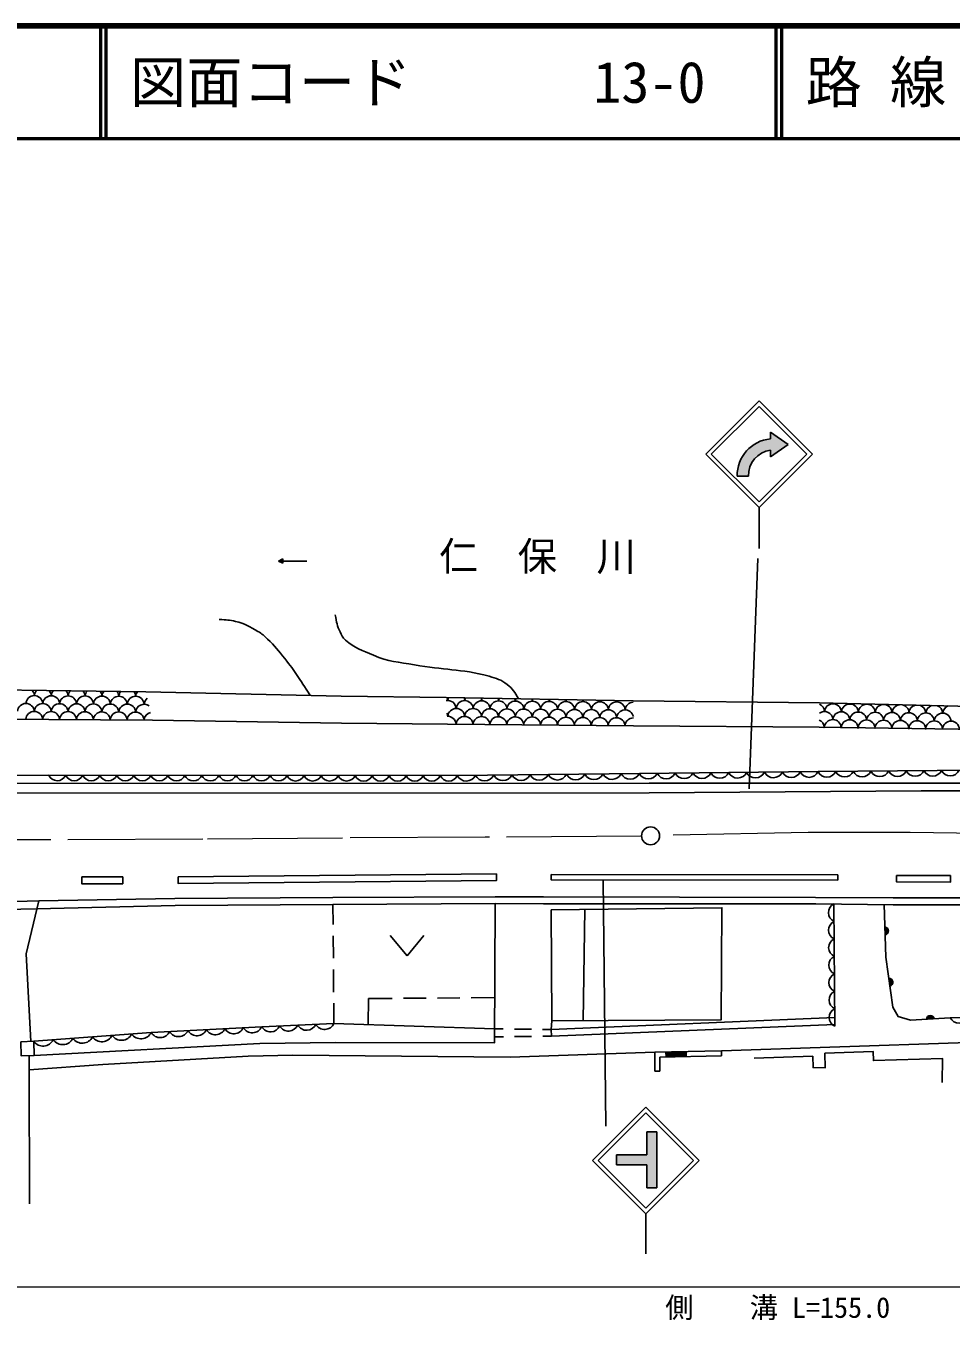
# Model space of a CAD drawing. Units: millimetres, scale not verified. Extents: x 40000 to 680000, y 20000 to 380000.
# Drawn here: x 111138 to 193303, y 265039 to 380000 of the extents above; entities that cross this region are included whole.
import ezdxf
from ezdxf.enums import TextEntityAlignment as Align

# ---------------------------------------------------------------- set-up
doc = ezdxf.new("R2010")
doc.units = ezdxf.units.MM
doc.header["$LTSCALE"] = 1000
doc.linetypes.add('CHAIN', pattern=[18.5, 12, -1.5, 3.5, -1.5])
for name, color, linetype, lineweight in [('M-BGD', 7, 'Continuous', 25), ('M-BMK', 2, 'CHAIN', 13), ('M-BMK-HTXT', 7, 'Continuous', 13), ('M-BMK-SRVR', 3, 'Continuous', 25), ('M-STR-HTXT', 7, 'Continuous', 13), ('M-STR-STRC', 7, 'Continuous', 25), ('M-TTL', 2, 'Continuous', 140), ('M-TTL-LINE', 7, 'Continuous', 50)]:
    doc.layers.add(name, color=color, linetype=linetype, lineweight=lineweight)
doc.layers.add('M-TTL-TXT', color=7, linetype='Continuous')
doc.styles.add('ＭＳ ゴシック', font='')
doc.styles.get('ＭＳ ゴシック').set_extended_font_data('MS Gothic')

msp = doc.modelspace()

# ---------------------------------------------------------------- hatches: boundary and pattern name
at = {"layer": 'M-STR-STRC'}
for points in [[(174309, 340004, -0.39588), (177265, 343315), (177265, 343898), (178829, 342812), (177265, 341726), (177265, 342309, 0.38773), (175309, 340004)], [(163577, 278829), (163577, 279729), (166270, 279729), (166270, 281762), (167170, 281762), (167170, 276796), (166270, 276796), (166270, 278829)]]:
    msp.add_hatch(color=256, dxfattribs=at).paths.add_polyline_path(points)

# ---------------------------------------------------------------- linework, layer by layer
at = {"layer": 'M-BGD'}
for p, q in [((133583, 332465), (133958, 332653)), ((136083, 332465), (133583, 332465)), ((133958, 332278), (133583, 332465)), ((133958, 332653), (133958, 332278)), ((121785, 320834), (107449, 321047)), ((139127, 320453), (121785, 320834)), ((107371, 318437), (122379, 318340)), ((87022, 313183), (113163, 313451)), ((138418, 300180), (138404, 301964)), ((160773, 301531), (160637, 291627)), ((182901, 302001), (182977, 291141)), ((138442, 297180), (138426, 299180)), ((143491, 299198), (144991, 297398)), ((144991, 297398), (146491, 299198)), ((138466, 294180), (138450, 296180)), ((138489, 291395), (138475, 293180)), ((141547, 291293), (141576, 293602)), ((141576, 293602), (143678, 293618)), ((144678, 293625), (146678, 293640)), ((147678, 293647), (149678, 293662)), ((150678, 293669), (152780, 293684)), ((193226, 291900), (218396, 292700)), ((152768, 290915), (138489, 291395)), ((153530, 290907), (152768, 290915)), ((156030, 290878), (154530, 290895)), ((157792, 290858), (157030, 290867)), ((157792, 290858), (157837, 291609)), ((152765, 290202), (153542, 290211)), ((154542, 290221), (156042, 290237)), ((157042, 290248), (157820, 290256)), ((166982, 288846), (172913, 288960)), ((166996, 287150), (166982, 288846)), ((167976, 288865), (167985, 288415)), ((167978, 288775), (169777, 288810)), ((167979, 288685), (169779, 288720)), ((167981, 288595), (169781, 288630)), ((169784, 288450), (169776, 288900)), ((172913, 288960), (172922, 288510)), ((167436, 288405), (172922, 288510)), ((167446, 287154), (167436, 288405)), ((167983, 288505), (169783, 288540)), ((166996, 287150), (167446, 287154))]:
    msp.add_line(p, q, dxfattribs=at)
for points in [[(165066, 320059), (148463, 320340), (139127, 320453)], [(200013, 319411), (181610, 319879), (165066, 320059)], [(122379, 318340), (139172, 318058), (148575, 317977)], [(148575, 317977), (165095, 317835), (181592, 317697)], [(181592, 317697), (200083, 317452), (214291, 317260)], [(113163, 313451), (149449, 313410), (165621, 313597), (181490, 313759), (195582, 313898), (202142, 313737), (212325, 313144), (222181, 312486)], [(108591, 312712), (166500, 312741), (190632, 312731), (198814, 312731), (208054, 312273), (216411, 311765), (222143, 311265), (230783, 310190), (238386, 308686), (247869, 306496), (261734, 302812)], [(108610, 311856), (166500, 311866), (190632, 312048), (198797, 312048), (208048, 311666), (216386, 311180), (222110, 310703), (230715, 309629), (238337, 308105), (247782, 305998), (261610, 302317)], [(247186, 296380), (238976, 298402), (228853, 300292), (224462, 300916), (221581, 301219), (218698, 301447), (209649, 301980), (201899, 302373), (194412, 302545), (188167, 302551), (181249, 302576), (157108, 302627), (152816, 302650), (138400, 302582), (124373, 302483), (112302, 302286), (100919, 301957)], [(246895, 295920), (238849, 297797), (228753, 299682), (224386, 300303), (221525, 300603), (218653, 300831), (209619, 301427), (201879, 301755), (194405, 301926), (188162, 301933), (181277, 302022), (157106, 302009), (152815, 302032), (138404, 301964), (124383, 301865), (112078, 301570), (100934, 301329)], [(111579, 289802), (111170, 297587), (112302, 302286)], [(111879, 288555), (131904, 289597), (138642, 289709), (152763, 289679), (152815, 302032)], [(193226, 291900), (189698, 291695), (188590, 291996), (188139, 292844), (187507, 297274), (187357, 301944)], [(111832, 289812), (122272, 290588), (132077, 291101), (138489, 291395)], [(182971, 291909), (157792, 290858), (157820, 290256), (182976, 291286)], [(218658, 290411), (193923, 289681), (172913, 288960)], [(166982, 288846), (154137, 288389), (134832, 288580), (130873, 288478), (117957, 287746), (111419, 287265)], [(175806, 288308), (181020, 288481), (181048, 287469), (182115, 287442), (182096, 288745), (186371, 288914), (186398, 288094), (192527, 288280), (192514, 286138)], [(111458, 275355), (111419, 287265), (111418, 288538)]]:
    msp.add_lwpolyline(points, dxfattribs=at)
for points in [[(124653, 304424), (152920, 304674), (152925, 304085), (124658, 303835)], [(116104, 304400), (119733, 304405), (119734, 303797), (116105, 303793)], [(157795, 304611), (183233, 304589), (183232, 304123), (157794, 304144)], [(188464, 304547), (193248, 304524), (193245, 303938), (188461, 303961)], [(157793, 301497), (172952, 301671), (172873, 291707), (157837, 291609)], [(110684, 289769), (111832, 289812), (111879, 288555), (110730, 288513)]]:
    msp.add_lwpolyline(points, close=True, dxfattribs=at)
for centre, radius, start, end in [((111143, 320461), 752, 3.57879, 44.15034), ((112643, 320451), 752, 135.48916, 175.67905), ((112643, 320451), 752, 3.57879, 42.80164), ((114143, 320441), 752, 136.80822, 175.67905), ((114143, 320441), 752, 3.57879, 41.48258), ((115643, 320432), 752, 138.10017, 175.67905), ((115643, 320432), 752, 3.57879, 40.19063), ((117143, 320422), 752, 139.36723, 175.67905), ((117143, 320422), 752, 3.57879, 38.92357), ((118643, 320412), 752, 140.61138, 175.67905), ((118643, 320412), 752, 3.57879, 37.67942), ((120143, 320402), 752, 141.83437, 175.67905), ((120143, 320402), 752, 3.57879, 36.45643), ((121643, 320393), 752, 143.03778, 175.67905), ((111134, 319061), 752, 3.57879, 175.67905), ((111888, 319756), 752, 3.57879, 175.67905), ((112634, 319051), 752, 3.57879, 175.67905), ((113388, 319746), 752, 3.57879, 175.67905), ((114134, 319041), 752, 3.57879, 175.67905), ((114888, 319736), 752, 3.57879, 175.67905), ((115634, 319032), 752, 3.57879, 175.67905), ((116388, 319727), 752, 3.57879, 175.67905), ((117134, 319022), 752, 3.57879, 175.67905), ((117888, 319717), 752, 3.57879, 175.67905), ((118634, 319012), 752, 3.57879, 175.67905), ((119388, 319707), 752, 3.57879, 175.67905), ((120134, 319002), 752, 3.57879, 175.67905), ((120888, 319698), 752, 3.57879, 175.67905), ((121634, 318993), 752, 53.61928, 175.67905), ((122388, 319688), 752, 128.68235, 175.67905), ((148607, 319325), 752, 3.45784, 100.04447), ((147863, 320031), 752, 3.45784, 24.176), ((149363, 320018), 752, 154.93296, 175.5581), ((150107, 319312), 752, 3.45784, 175.5581), ((149363, 320018), 752, 3.45784, 23.12803), ((150863, 320005), 752, 155.97243, 175.5581), ((151607, 319299), 752, 3.45784, 175.5581), ((150863, 320005), 752, 3.45784, 22.08856), ((152363, 319992), 752, 157.00393, 175.5581), ((153107, 319286), 752, 3.45784, 175.5581), ((152363, 319992), 752, 3.45784, 21.05706), ((153863, 319980), 752, 158.02797, 175.5581), ((154607, 319273), 752, 3.45784, 175.5581), ((153863, 319980), 752, 3.45784, 20.03302), ((155363, 319967), 752, 159.04503, 175.5581), ((156107, 319260), 752, 3.45784, 175.5581), ((155363, 319967), 752, 3.45784, 19.01596), ((156863, 319954), 752, 160.05556, 175.5581), ((157607, 319247), 752, 3.45784, 175.5581), ((156863, 319954), 752, 3.45784, 18.00542), ((158363, 319941), 752, 161.06001, 175.5581), ((159107, 319235), 752, 3.45784, 175.5581), ((158363, 319941), 752, 3.45784, 17.00098), ((159863, 319928), 752, 162.05877, 175.5581), ((160607, 319222), 752, 3.45784, 175.5581), ((159863, 319928), 752, 3.45784, 16.00222), ((161363, 319915), 752, 163.05225, 175.5581), ((162107, 319209), 752, 3.45784, 175.5581), ((161363, 319915), 752, 3.45784, 15.00874), ((162863, 319902), 752, 164.04082, 175.5581), ((163606, 319196), 752, 3.45784, 175.5581), ((162863, 319902), 752, 3.45784, 14.02017), ((164362, 319889), 752, 165.02484, 175.5581), ((165106, 319183), 752, 92.9681, 175.5581), ((181312, 319054), 752, 3.17644, 66.71311), ((182812, 319033), 752, 3.17644, 175.2767), ((182071, 319743), 752, 3.17644, 8.04841), ((183571, 319723), 752, 170.41782, 175.2767), ((184312, 319013), 752, 3.17644, 175.2767), ((183571, 319723), 752, 3.17644, 6.66452), ((185071, 319703), 752, 171.79696, 175.2767), ((185812, 318993), 752, 3.17644, 175.2767), ((185071, 319703), 752, 3.17644, 5.28538), ((186571, 319683), 752, 173.17218, 175.2767), ((187312, 318973), 752, 3.17644, 175.2767), ((186571, 319683), 752, 3.17644, 3.91016), ((188071, 319662), 752, 174.54431, 175.2767), ((188811, 318952), 752, 97.11761, 175.2767), ((188811, 318952), 752, 3.17644, 79.96473), ((190311, 318932), 752, 103.75566, 175.2767), ((190311, 318932), 752, 3.17644, 73.32668), ((191811, 318912), 752, 108.30701, 175.2767), ((191811, 318912), 752, 3.17644, 68.77533), ((111879, 318356), 752, 3.57879, 175.67905), ((113379, 318346), 752, 3.57879, 175.67905), ((114879, 318336), 752, 3.57879, 175.67905), ((116379, 318327), 752, 3.57879, 175.67905), ((117879, 318317), 752, 3.57879, 175.67905), ((119379, 318307), 752, 3.57879, 175.67905), ((120879, 318298), 752, 3.57879, 175.67905), ((122379, 318288), 752, 102.46419, 175.67905), ((147851, 318631), 752, 3.45784, 25.74808), ((148595, 317925), 752, 3.45784, 94.07701), ((149351, 318618), 752, 3.45784, 175.5581), ((150095, 317912), 752, 3.45784, 175.5581), ((150851, 318605), 752, 3.45784, 175.5581), ((151595, 317899), 752, 3.45784, 175.5581), ((152351, 318593), 752, 3.45784, 175.5581), ((153095, 317886), 752, 3.45784, 175.5581), ((153851, 318580), 752, 3.45784, 175.5581), ((154595, 317873), 752, 3.45784, 175.5581), ((155351, 318567), 752, 3.45784, 175.5581), ((156095, 317860), 752, 3.45784, 175.5581), ((156851, 318554), 752, 3.45784, 175.5581), ((157595, 317847), 752, 3.45784, 175.5581), ((158351, 318541), 752, 3.45784, 175.5581), ((159095, 317835), 752, 3.45784, 175.5581), ((159851, 318528), 752, 3.45784, 175.5581), ((160595, 317822), 752, 3.45784, 175.5581), ((161351, 318515), 752, 3.45784, 175.5581), ((162095, 317809), 752, 3.45784, 175.5581), ((162850, 318502), 752, 3.45784, 175.5581), ((163594, 317796), 752, 3.45784, 175.5581), ((164350, 318489), 752, 12.57822, 175.5581), ((165094, 317783), 752, 90.66123, 175.5581), ((182053, 318344), 752, 3.17644, 126.77872), ((183552, 318323), 752, 3.17644, 175.2767), ((185052, 318303), 752, 3.17644, 175.2767), ((186552, 318283), 752, 3.17644, 175.2767), ((188052, 318263), 752, 3.17644, 175.2767), ((189552, 318242), 752, 3.17644, 175.2767), ((191052, 318222), 752, 3.17644, 175.2767), ((192552, 318202), 752, 3.17644, 175.2767), ((193311, 318892), 752, 112.01891, 175.2767), ((181293, 317654), 752, 3.17644, 66.1408), ((182034, 316944), 752, 83.26757, 95.21149), ((182793, 317634), 752, 3.17644, 175.2767), ((183534, 316923), 752, 83.52144, 94.95761), ((184293, 317613), 752, 3.17644, 175.2767), ((185033, 316903), 752, 83.78708, 94.69197), ((185793, 317593), 752, 3.17644, 175.2767), ((186533, 316883), 752, 84.0663, 94.41276), ((187293, 317573), 752, 3.17644, 175.2767), ((188033, 316863), 752, 84.36143, 94.11763), ((188793, 317553), 752, 3.17644, 175.2767), ((189533, 316842), 752, 84.67556, 93.8035), ((190292, 317532), 752, 3.17644, 175.2767), ((191033, 316822), 752, 85.01291, 93.46615), ((191792, 317512), 752, 3.17644, 175.2767), ((192533, 316802), 752, 85.37958, 93.09948), ((193292, 317492), 752, 3.17644, 175.2767), ((190098, 314207), 863, 205.43703, 335.69214), ((191664, 314223), 863, 205.43703, 335.69214), ((193230, 314238), 863, 205.43703, 335.69214), ((113919, 313772), 822, 202.97254, 336.89663), ((115431, 313770), 822, 202.97254, 336.89663), ((116943, 313768), 822, 202.97254, 336.89663), ((118455, 313767), 822, 202.97254, 336.89663), ((119967, 313765), 822, 202.97254, 336.89663), ((121479, 313763), 822, 202.97254, 336.89663), ((122990, 313762), 822, 202.97254, 336.89663), ((124502, 313760), 822, 202.97254, 336.89663), ((126014, 313758), 822, 202.97254, 336.89663), ((127526, 313756), 822, 202.97254, 336.89663), ((129038, 313755), 822, 202.97254, 336.89663), ((130550, 313753), 822, 202.97254, 336.89663), ((132062, 313751), 822, 202.97254, 336.89663), ((133574, 313750), 822, 202.97254, 336.89663), ((135086, 313748), 822, 202.97254, 336.89663), ((136598, 313746), 822, 202.97254, 336.89663), ((138110, 313744), 822, 202.97254, 336.89663), ((139622, 313743), 822, 202.97254, 336.89663), ((141134, 313741), 822, 202.97254, 336.89663), ((142645, 313739), 822, 202.97254, 336.89663), ((144157, 313737), 822, 202.97254, 336.89663), ((145669, 313736), 822, 202.97254, 336.89663), ((147181, 313734), 822, 202.97254, 336.89663), ((148693, 313732), 822, 202.97254, 336.89663), ((150253, 313823), 904, 207.20461, 334.1204), ((151870, 313842), 904, 207.20461, 334.1204), ((153487, 313861), 904, 207.20461, 334.1204), ((155104, 313879), 904, 207.20461, 334.1204), ((156721, 313898), 904, 207.20461, 334.1204), ((158339, 313917), 904, 207.20461, 334.1204), ((159956, 313935), 904, 207.20461, 334.1204), ((161573, 313954), 904, 207.20461, 334.1204), ((163190, 313973), 904, 207.20461, 334.1204), ((164807, 313991), 904, 207.20461, 334.1204), ((166410, 313985), 880, 206.15531, 335.01784), ((167997, 314001), 880, 206.15531, 335.01784), ((169584, 314017), 880, 206.15531, 335.01784), ((171171, 314033), 880, 206.15531, 335.01784), ((172758, 314050), 880, 206.15531, 335.01784), ((174345, 314066), 880, 206.15531, 335.01784), ((175932, 314082), 880, 206.15531, 335.01784), ((177519, 314098), 880, 206.15531, 335.01784), ((179106, 314115), 880, 206.15531, 335.01784), ((180693, 314131), 880, 206.15531, 335.01784), ((182269, 314130), 863, 205.43703, 335.69214), ((183835, 314145), 863, 205.43703, 335.69214), ((185401, 314161), 863, 205.43703, 335.69214), ((186967, 314176), 863, 205.43703, 335.69214), ((188532, 314192), 863, 205.43703, 335.69214), ((183258, 301228), 852, 114.79591, 246.00808), ((183269, 299676), 852, 114.79591, 246.00808), ((183280, 298125), 852, 114.79591, 246.00808), ((187378, 299607), 354, 280.63746, 83.04264), ((187378, 299607), 283, 282.8615, 80.8186), ((187378, 299607), 212, 286.60783, 77.07228), ((187378, 299607), 142, 294.31956, 69.36055), ((187378, 299607), 100, 304.63722, 59.04288), ((183291, 296573), 852, 114.79591, 246.00808), ((183301, 295022), 852, 114.79591, 246.00808), ((187770, 295051), 354, 286.91049, 89.31567), ((187770, 295051), 283, 289.13453, 87.09163), ((187770, 295051), 212, 292.88086, 83.3453), ((187770, 295051), 142, 300.59259, 75.63358), ((187770, 295051), 100, 310.91025, 65.31591), ((183312, 293470), 852, 114.79591, 246.00808), ((183323, 291919), 852, 114.79591, 246.00808), ((191465, 291743), 354, 12.12481, 174.52999), ((191465, 291743), 283, 14.34885, 172.30595), ((127970, 291306), 920, 210.13708, 335.85075), ((129604, 291392), 920, 210.13708, 335.85075), ((131238, 291477), 920, 210.13708, 335.85075), ((132861, 291531), 894, 208.76278, 336.49192), ((134464, 291605), 894, 208.76278, 336.49192), ((136067, 291678), 894, 208.76278, 336.49192), ((137669, 291752), 894, 208.76278, 336.49192), ((191465, 291743), 212, 18.09518, 168.55963), ((191465, 291743), 142, 25.80691, 160.8479), ((191465, 291743), 100, 36.12457, 150.53024), ((194001, 292294), 869, 206.95923, 336.68181), ((112665, 290386), 1011, 214.6171, 333.89238), ((114404, 290516), 1011, 214.6171, 333.89238), ((116144, 290645), 1011, 214.6171, 333.89238), ((117884, 290774), 1011, 214.6171, 333.89238), ((119624, 290904), 1011, 214.6171, 333.89238), ((121364, 291033), 1011, 214.6171, 333.89238), ((123067, 291050), 920, 210.13708, 335.85075), ((124702, 291136), 920, 210.13708, 335.85075), ((126336, 291221), 920, 210.13708, 335.85075)]:
    msp.add_arc(centre, radius, start, end, dxfattribs=at)
for points, knots in [([(138617, 327693), (138740, 326998), (138752, 326714), (139041, 326167), (139197, 325870), (139257, 325669), (139507, 325446), (140337, 324707), (140991, 324539), (142008, 324090), (143345, 323499), (144216, 323509), (145653, 323242), (148222, 322764), (149747, 322920), (152265, 322224), (152930, 322041), (153338, 321934), (153876, 321503), (154373, 321106), (154544, 320831), (154893, 320232)], [0, 0, 0, 0, 1, 1, 1, 2, 2, 2, 3, 3, 3, 4, 4, 4, 5, 5, 5, 6, 6, 6, 7, 7, 7, 7]), ([(128317, 327270), (128964, 327256), (129205, 327225), (129758, 327100), (130589, 326912), (131006, 326625), (131750, 326210), (132121, 326003), (132291, 325824), (132598, 325532), (133253, 324909), (133553, 324494), (134124, 323794), (135101, 322594), (135373, 322103), (136370, 320530)], [0, 0, 0, 0, 1, 1, 1, 2, 2, 2, 3, 3, 3, 4, 4, 4, 5, 5, 5, 5])]:
    msp.add_open_spline(points, degree=3, knots=knots, dxfattribs=at)
at = {"layer": 'M-BMK'}
for points in [[(265377, 297246), (255863, 300053), (245923, 302611), (236983, 304435), (227826, 305960), (218386, 307068), (209588, 307752), (199548, 308210), (189658, 308351), (180618, 308343), (167411, 308085)], [(165812, 308015), (151932, 307935), (139259, 307860), (126853, 307752), (112864, 307693), (101258, 307685), (89018, 307660), (66900, 307555)]]:
    msp.add_lwpolyline(points, dxfattribs=at)
at = {"layer": 'M-BMK-SRVR'}
msp.add_circle((166611, 308056), 800, dxfattribs=at)
at = {"layer": 'M-STR-HTXT'}
msp.add_line((100911, 267992), (254901, 267992), dxfattribs=at)
at = {"layer": 'M-STR-STRC'}
for p, q in [((171510, 341961), (176247, 346698)), ((172005, 341961), (176247, 346203)), ((176247, 346698), (180985, 341961)), ((176247, 346203), (180490, 341961)), ((177265, 343898), (178829, 342812)), ((177265, 343898), (177265, 343315)), ((178829, 342812), (177265, 341726)), ((171510, 341961), (176247, 337223)), ((172005, 341961), (176247, 337718)), ((176247, 337718), (180490, 341961)), ((176247, 337223), (180985, 341961)), ((177265, 342309), (177265, 341726)), ((175309, 340004), (174309, 340004)), ((176247, 337223), (176247, 333588)), ((175380, 312222), (176135, 332688)), ((162406, 304140), (162636, 282270)), ((161450, 279223), (166187, 283961)), ((166187, 283961), (170925, 279223)), ((161945, 279223), (166187, 283466)), ((166187, 283466), (170430, 279223)), ((166270, 281762), (167170, 281762)), ((166270, 281762), (166270, 279729)), ((167170, 281762), (167170, 276796)), ((166270, 279729), (163577, 279729)), ((163577, 279729), (163577, 278829)), ((161450, 279223), (166187, 274486)), ((161945, 279223), (166187, 274981)), ((163577, 278829), (166270, 278829)), ((166187, 274981), (170430, 279223)), ((166187, 274486), (170925, 279223)), ((166270, 278829), (166270, 276796)), ((166270, 276796), (167170, 276796)), ((166187, 274486), (166187, 270930))]:
    msp.add_line(p, q, dxfattribs=at)
for radius, start, end in [(3242, 95.04416, 181.43524), (2242, 97.30386, 182.0755)]:
    msp.add_arc((177550, 340085), radius, start, end, dxfattribs=at)
at = {"layer": 'M-TTL'}
msp.add_line((680000, 380000), (40000, 380000), dxfattribs=at)
at = {"layer": 'M-TTL-LINE'}
for p, q in [((117750, 380000), (117750, 370000)), ((118250, 380000), (118250, 370000)), ((177750, 380000), (177750, 370000)), ((178250, 380000), (178250, 370000)), ((40000, 370000), (680000, 370000))]:
    msp.add_line(p, q, dxfattribs=at)

# ---------------------------------------------------------------- texts
at = {"layer": 'M-BMK-HTXT', "style": 'ＭＳ ゴシック'}
msp.add_text('仁\u3000保\u3000川', height=2566, dxfattribs=at).set_placement((156563, 330832), align=Align.BOTTOM_CENTER)
at = {"layer": 'M-STR-HTXT', "style": 'ＭＳ ゴシック'}
msp.add_text('側\u3000\u3000溝 L=155.0', height=1833, dxfattribs=at).set_placement((177906, 264692), align=Align.BOTTOM_CENTER)
at = {"layer": 'M-TTL-TXT', "style": 'ＭＳ ゴシック'}
for s, p in [('図面コード', (120380, 375000)), ('路 線 名', (180380, 375000)), ('13-0', (161521, 375000))]:
    msp.add_text(s, height=3666, dxfattribs=at).set_placement(p, align=Align.MIDDLE_LEFT)

doc.saveas('drawing.dxf')
